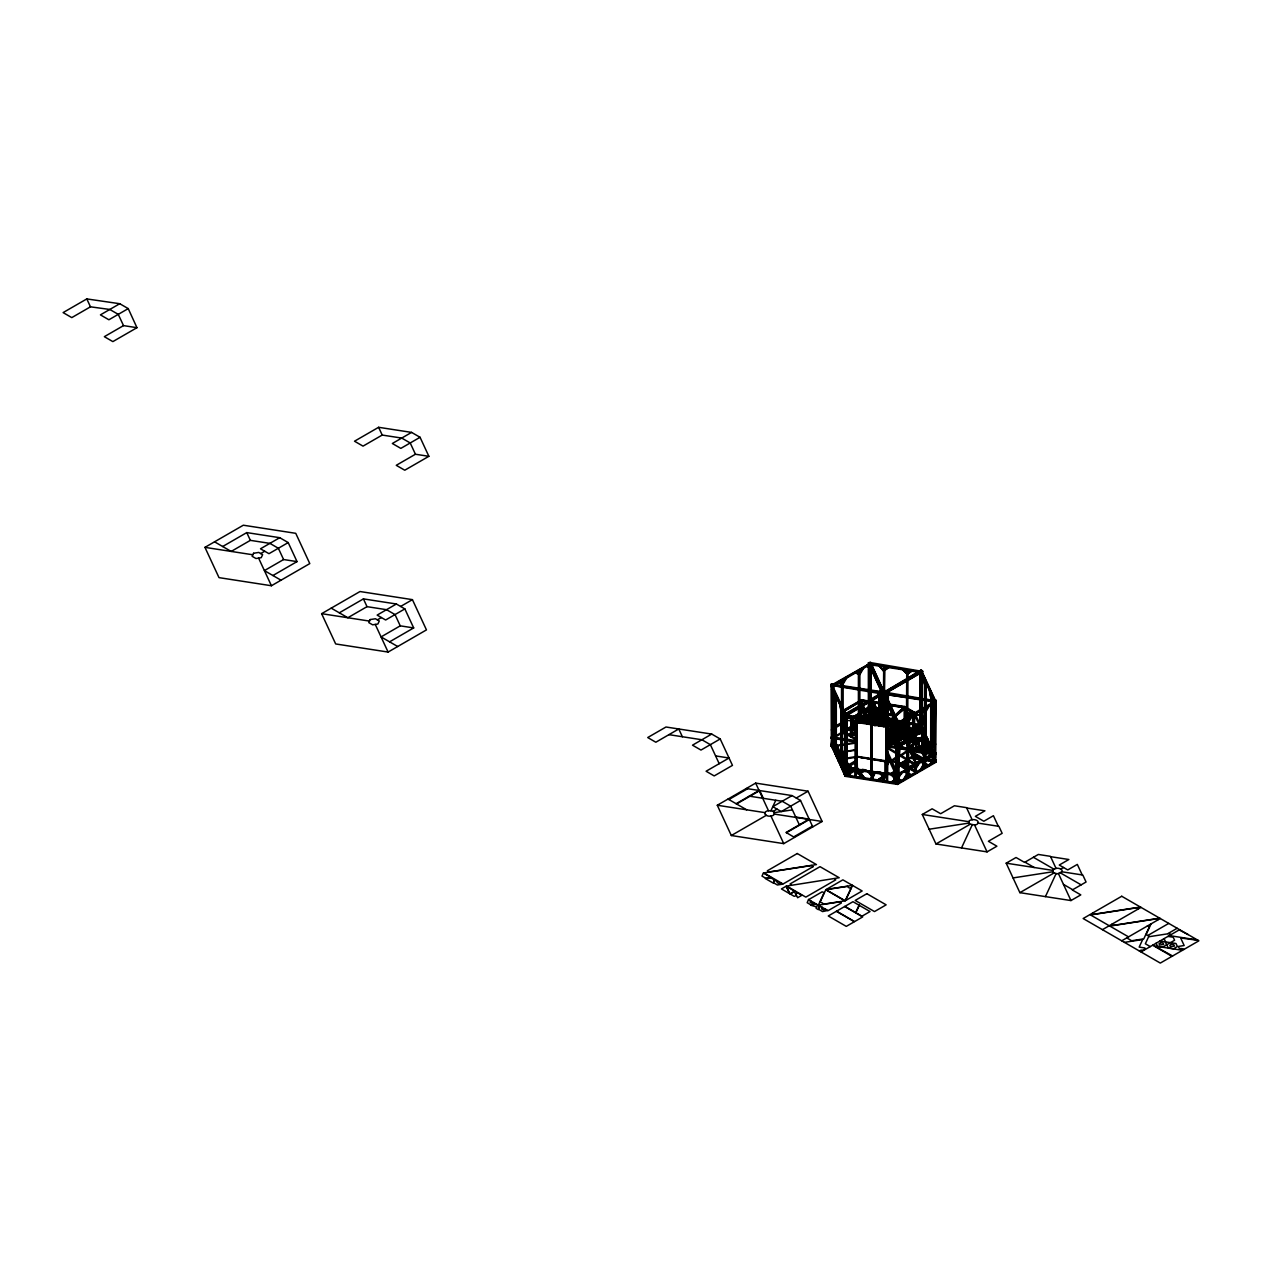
<?xml version="1.0" encoding="UTF-8"?>
<svg xmlns="http://www.w3.org/2000/svg" width="1262" height="1262" viewBox="0 0 1262 1262"><rect width="100%" height="100%" fill="white"/><g stroke="black" fill="none" stroke-linecap="round" stroke-linejoin="round"><path stroke-width="1.5" d="M851.566 736.472L851.692 718.551L864.186 711.326L850.793 719.403L850.793 736.913L856.914 733.38M860.526 700.899L861.283 721.896L872.2 723.583L871.868 722.369L861.41 720.428L842.275 731.471L850.793 736.393L856.441 733.143M863.807 722.29L864.233 710.411L864.565 722.795M906.195 767.911L899.285 764.015L899.159 745.952L911.858 739.264M912.284 756.064L912.726 738.617L913.499 756.238L900.91 763.084M913.057 756.49L912.805 738.649L898.528 746.962M909.334 748.413L909.413 735.083M860.305 700.221L861.394 699.653L866.678 716.075L865.637 716.232L860.305 700.221L861.394 699.653M865.637 716.232L860.337 699.811M861.725 721.123L861.757 700.773L873.951 701.735L877.516 712.415M863.871 710.411L850.825 718.283L869.187 707.572L868.351 707.083L859.028 712.446L859.879 712.935M854.311 722.684L865.606 715.586L854.311 722.684L848.963 717.684M923.2 729.799L923.137 730.998L923.2 729.799L903.261 731.234L904.412 731.155M926.024 737.118L923.279 731.219L903.907 732.607L923.453 731.676L923.516 730.493L903.766 732.386M923.516 730.493L923.453 731.676L922.128 731.297L923.279 731.219M909.413 751.032L909.665 731.976L923.689 730.95M770.924 810.756L775.783 800.266M880.434 691.497L879.819 693.564L830.79 685.25L831.406 683.909L880.434 691.497L880.655 692.806L884.567 692.191M830.79 685.992L831.406 683.909M731.329 835.523L766.381 815.284A3.723 2.145 0 0 0 770.924 815.993A3.723 2.145 0 0 0 774.253 814.069L773.89 811.923L772.186 810.945L768.495 810.74A3.723 2.145 0 0 0 765.166 812.665L717.289 805.251L731.329 835.523L783.749 843.631L822.13 821.467L808.074 791.211L755.654 783.103L717.289 805.251M856.046 741.33L830.79 738.128L831.406 736.787L856.362 740.652M836.548 746.852L830.79 745.968L831.406 743.886M830.79 745.968L831.406 744.627M871.001 666.904L874.282 664.648M846.991 720.287L896.02 727.858M851.566 721.722L855.273 725.429M879.709 666.194L883.416 669.901M856.299 722.448L862.198 722.763M856.519 722.432L886.65 727.086M871.001 707.398L879.788 709.465M878.273 694.542L879.677 691.213L884.93 690.393L888.763 692.617L884.93 690.693L879.677 691.497L878.273 694.542L882.106 696.75L887.36 695.946L888.763 692.617M846.991 763.431L850.698 767.138M845.808 767.832L845.887 766.665L844.735 766.839L844.735 715.428L845.887 715.254L845.808 767.832L886.87 773.464M869.187 716.453L869.187 665.042L868.351 664.553L868.351 715.964L869.187 716.453L871.001 715.538L871.001 669.854M934.606 761.302L897.203 782.897L845.808 774.931L846.124 767.895C842.984 766.697 843.221 776.445 847.654 774.505L847.969 768.195L847.654 774.505M846.676 767.233L857.971 768.274M868.351 715.964L871.001 715.538M846.991 771.997L850.698 775.704M871.364 720.555L871.064 720.192M851.251 768.7L847.654 771.634L850.162 769.457M871.364 725.256L871.585 724.262L871.585 759.519M857.15 756.869L857.387 769.836M857.387 756.885L884.899 761.68L885.135 760.67L885.135 774.127M875.623 717.715L875.623 718.441M886.602 693.879L887.218 692.554L936.246 700.867L935.631 702.208L886.602 694.621L935.931 701.53L921.891 671.274L922.743 671.763L886.208 692.901M851.913 769.52L852.229 768.116L851.913 769.52L845.808 768.558M888.274 693.359L887.423 693.122L886.697 696.782L882.785 697.381L882.469 695.977L879.598 694.321L878.447 694.889M902.74 669.759L906.463 673.466L901.825 668.907L906.763 673.845M857.387 769.315L857.15 770.341L857.103 722.527L856.772 769.741M857.971 769.741L860.021 771.792L859.406 774.332L856.456 773.149M859.406 773.59L856.141 773.085L859.706 773.653L856.866 769.536L860.021 772.833M860.574 774.095L863.981 778.48L861.82 775.341M859.706 777.092L859.406 770.672M860.574 777.234L860.574 770.135L860.889 777.297M863.855 771.382L860.574 773.638L863.855 770.64M886.87 722.053L886.555 781.967L886.886 701.593M887.738 725.855L887.501 702.224M887.738 726.596L887.423 782.109L887.533 695.551L881.034 696.861L879.346 695.883L879.346 725.382M888.306 726.06L889.536 726.249M816.277 903.797L811.024 904.917L807.175 902.693L808.579 899.364M869.187 772.202L871.222 774.253M814.132 902.567L811.797 903.229L810.078 902.235L810.709 900.595M893.054 723.016L896.336 726.297M887.754 735.099L894.79 719.939L902.851 721.186M888.543 734.153L890.104 730.777M888.132 736.961L894.379 723.489M889.694 734.326L892.928 727.354L892.928 732.134M875.087 772.896L871.853 779.869L870.701 779.695L873.935 771.981M887.896 741.898L890.325 736.677M896.336 723.52L896.02 782.692L896.02 776.335M920.361 671.763L920.045 723.852C923.563 723.284 920.85 725.603 921.228 723.315M870.701 779.695L873.935 772.707M888.7 740.889L891.13 735.667M920.045 674.16L920.045 723.852M935.931 701.53L897.203 723.647L897.203 776.54L891.414 775.641L891.729 774.237M933.801 700.331L921.228 671.905M871.853 779.869L875.087 772.155M889.047 742.088L891.477 736.85M889.868 741.078L892.281 735.841M887.754 746.946L888.369 694.494L886.886 695.693L888.069 695.157L888.069 746.268M819.685 906.274L818.281 909.587L816.151 908.356L816.782 906.715M818.391 905.075L824.181 892.565L822.098 891.855L808.8 899.538M882.753 777.061L879.788 773.117M907.63 713.062L910.959 714.292M885.514 761.254L856.551 756.774L885.514 761.254L885.514 774.726L883.621 776.162L885.829 774.016M827.793 910.454L822.556 911.574L818.707 909.35L820.111 906.021M886.618 764.157L888.227 760.702L889.379 761.617L888.227 760.702M900.689 733.821L901.857 734.011L900.879 735.304L902.298 730.367M906.006 722.385L919.572 724.514M900.689 734.563L903.103 729.373M882.753 773.559L882.753 780.657M886.176 767.801L889.379 760.876M905.864 725.366L907.473 721.896M882.753 776.035L881.018 773.306L883.053 776.398M907.015 724.025L907.473 722.637M825.663 909.224L823.329 909.886L821.609 908.892L822.24 907.252M883.621 777.36L886.555 777.786M907.331 726.123L910.296 724.53L910.596 723.126L910.296 724.53L906.573 723.946M885.845 773.511L886.65 773.101L886.413 774.095L886.681 726.533L873.478 724.562M907.331 730.446L906.463 730.319M883.621 780.799L883.305 774.363M883.621 777.203L887.202 774.269L883.921 776.54M906.053 739.138L926.261 737.103L926.134 738.223L906.053 739.138L926.261 737.103M906.211 739.658L906.337 738.538M911.338 729.625L908.561 727.811M915.124 724.562L918.231 725.745M920.045 714.97L907.331 712.998L911.274 713.629M916.102 724.703L919.367 727.985M893.622 775.972L895.673 778.023M917.332 724.893L919.067 727.606L915.108 730.919L918.815 728.363M883.274 694.826L896.399 723.867L898.718 722.779L885.577 694.463L883.274 694.826L896.399 723.142L895.673 781.919L898.055 782.661L898.718 775.657L896.399 776.02M908.735 748.823L923.09 751.174L924.115 754.581M908.766 749.612L922.822 752.294L923.09 731.013L922.822 752.294M897.834 723.284L898.686 723.773L898.686 775.183L898.055 724.136L897.203 723.647L897.203 775.057L896.84 781.399L895.673 781.919M896.336 774.931L898.686 775.925L896.888 776.461L896.888 782.834L897.834 775.436M909.665 735.778L909.381 749.707L916.322 764.756L899.711 754.439M895.105 780.484L892.313 782.866L896.336 779.632M919.367 730.84L919.067 725.887M920.25 730.982L919.935 726.013L921.307 728.979L922.459 728.789M910.628 751.947L911.243 750.606M936.246 700.126L935.757 753.288L933.959 753.84L933.959 702.429L934.811 702.918M910.927 756.916L922.191 759.377M852.576 885.451L845.54 900.595L862.167 890.988L842.874 879.851L826.247 889.458L852.465 885.403M912.678 757.894L913.294 756.569M913.893 758.083L914.524 756.758M922.774 751L922.49 731.045L922.207 751.695L922.774 750.48L908.735 748.319M922.806 750.937L936.246 753.02L935.631 754.345L885.719 746.631M936.246 760.118L935.631 762.185L936.246 760.118L913.215 756.553M968.822 821.688L969.184 823.818L974.579 825.017A3.723 2.145 0 0 0 977.924 823.092L978.224 822.43A4.859 2.808 0 0 0 973.302 819.59L972.15 819.764A3.723 2.145 0 0 0 968.822 821.688L922.285 814.479L935.978 843.978L987.058 851.882L996.901 846.203L988.383 841.281L1002.154 833.33L998.905 826.342L977.924 823.092M961.518 847.922L972.166 825.001M998.305 826.247L993.415 815.709L983.824 821.246L975.352 816.356L984.928 810.819L966.692 807.995M1045.425 896.619L1056.073 873.683M1060.616 869.155A3.723 2.145 0 0 1 1061.831 871.774L1057.335 873.872L1053.107 872.499L1053.044 869.707L1056.057 868.445A3.723 2.145 0 0 1 1060.616 869.155L1063.503 867.483M1082.212 874.929L1077.322 864.407L1067.747 869.928L1059.26 865.038L1068.851 859.501L1050.599 856.677M1151.054 923.879L1146.101 934.558L1149.43 936.467M861.741 669.396L859.028 674.097L859.879 674.586L863.492 668.324L862.656 667.835M853.049 728.158L851.456 730.935L852.292 731.424L854.689 726.533L853.853 726.044L854.689 727.259L849.263 730.398L848.411 729.184L851.661 731.786M853.79 727.78L852.292 730.382L851.456 729.893M866.537 722.747L868.351 719.624L868.351 720.649M867.388 723.236L869.187 720.113M904.428 736.945L906.842 733.821L904.428 737.986M927.365 707.288L924.652 711.989L925.503 712.478L929.116 706.215L928.264 705.726M898.323 777.613L899.822 775.026L898.986 774.521M898.323 778.654L900.737 774.505L899.885 774.016M907.788 772.155L909.287 769.552L908.435 769.063M907.157 774.016L904.444 778.717L905.28 779.206L907.993 774.505M907.788 773.196L910.186 768.306L909.334 767.817L910.186 769.031L904.759 772.17L903.907 770.956M926.198 758.809L923.8 762.974L924.652 763.463L927.049 758.572M924.872 763.731L921.244 769.994L920.408 769.505L924.021 763.242L928.217 765.971L927.365 765.482M841.328 711.216L842.322 710.222M832.841 742.797L834.876 741.74L831.516 743.05L832.51 748.319L833.661 748.145L832.668 742.876M836.864 748.666L833.93 751.379L836.075 750.212L834.923 750.385M838.347 749.202L836.312 750.259L838.347 749.202L837.179 749.376L835.192 745.085L836.359 744.186M839.94 755.323L841.107 755.133M841.438 755.843L839.388 756.9L841.438 755.843L839.435 751.568M841.091 762.658L839.766 763.983L841.249 764.504M843.363 761.948L842.48 763.557L844.515 761.759L842.48 762.516L843.647 762.343M926.103 683.767L924.794 685.092L926.939 682.884M843.41 771.823L844.735 770.498M843.742 772.533L844.735 771.539M931.955 696.356L930.962 697.35L933.438 696.892L930.962 698.391L932.287 697.066M920.172 729.294L921.875 727.527M924.178 735.162L924.794 735.525M924.557 735.494L923.232 736.803L924.794 736.566M923.626 736.74L924.51 735.872L923.185 733.017M920.913 731.818L923.563 737.513L924.557 736.519M926.765 738.049L928.753 742.34L926.718 743.397L928.422 741.63M929.4 750.117L930.725 748.792M930.725 749.833L929.731 750.827L930.899 750.638M934.196 757.784L935.521 756.459L934.369 756.632M934.527 758.494L935.521 757.5L934.369 757.673M922.648 729.846L914.493 712.273L904.475 706.499L890.404 719.514L891.177 719.955L905.248 706.941L899.632 712.446M887.659 717.794C893.181 718.173 888.984 720.539 895.988 722.369M898.923 711.957L904.475 706.499L889.268 704.149M889.047 722.085L906.006 707.383L887.643 722.369M898.781 723.978L913.073 711.831L912.347 712.478L905.264 708.029M904.491 719.435L907.362 716.895M901.068 723.583L906.747 718.551M907.504 718.993L900.421 725.287L907.394 718.567M910.233 716.059L914.493 712.273L911.763 715.223M872.862 701.609L872.026 702.824L860.968 700.568L842.906 710.869M899.885 746.11L913.499 738.854M924.525 738.049L925.724 737.97L925.74 758.083M891.445 727.164L887.423 730.398L891.13 727.843M892.676 727.354L887.423 731.439L892.36 728.032M919.115 728.726L916.338 731.108L918.815 729.404M874.598 773.243L872.105 775.42L875.371 773.164M913.294 750.196L910.927 752.278M86.81 298.92L63.1 312.597L71.776 317.614L90.47 306.824L109.778 309.458L118.265 314.364L123.518 325.612L136.959 327.694L128.235 308.606L119.748 303.716L86.81 298.92L90.47 306.824M119.748 303.716L100.424 314.869L108.895 319.775L128.235 308.606M123.518 325.612L104.336 336.686L112.854 341.608L136.959 327.694M378.616 427.297L354.512 441.211L363.03 446.133L382.212 435.059L401.726 438.072L410.213 442.962L415.435 454.241L428.875 456.308L420.057 437.283L411.57 432.393L378.616 427.297L382.212 435.059M204.949 547.361L243.329 525.213L295.75 533.321L309.789 563.593L271.425 585.742L219.004 577.633L204.949 547.361L252.826 554.775M411.57 432.393L392.34 443.498L400.827 448.389L420.057 437.283M222.664 546.509L246.768 532.596L279.722 537.691L288.193 542.581L297.027 561.606L272.923 575.519M297.027 561.606L283.587 559.539L278.366 548.26L269.879 543.37L250.365 540.357L231.183 551.431L214.556 541.824M415.435 454.241L396.252 465.315L404.771 470.221L428.875 456.308M279.722 537.691L260.493 548.796L268.98 553.687L288.193 542.581M260.698 553.561L264.72 551.242M283.587 559.539L264.405 570.613L281.016 580.204M321.621 613.679L360.001 591.531L412.422 599.639L426.461 629.896L388.097 652.06L335.676 643.951L321.621 613.679L369.498 621.093M339.32 612.811L363.424 598.898L396.378 603.993L404.85 608.899L413.684 627.924L389.579 641.837M413.684 627.924L400.243 625.842L395.022 614.578L386.535 609.688L367.021 606.659L347.839 617.733L331.212 608.142M396.378 603.993L377.149 615.099L385.636 620.005L404.85 608.899M377.37 619.863L381.392 617.544M400.622 606.454L412.422 599.639M400.243 625.842L381.061 636.916L397.688 646.507M720.208 738.964L711.721 734.074L692.491 745.179L700.978 750.07L720.208 738.964L732.465 765.371L714.197 775.925L706.089 771.24L729.042 758.005L715.601 755.922M935.931 700.804L935.931 702.271L897.566 724.42L845.146 716.311L831.09 686.055L869.471 663.891L920.913 671.841L934.606 701.325L934.606 762.043L897.203 783.639L897.566 784.412L935.931 762.248L935.931 760.781L912.899 757.216M834.135 684.54L869.833 663.938M832.668 745.274L831.516 745.448L831.279 686.433L833.078 685.897M834.135 685.282L869.833 664.664M844.294 714.355L880.182 693.643L881.886 694.621L845.997 716.075L844.294 714.355L845.997 715.333L881.886 694.621M922.743 671.021L921.039 670.043L885.151 691.513L886.839 692.538L922.743 671.763M878.762 694.81L880.34 691.402L880.655 692.806M885.419 690.977L880.655 692.065L831.09 684.588L831.09 686.055M844.294 715.097L858.98 706.61M862.246 704.732L872.026 699.085M875.292 697.192L878.557 695.315M885.151 691.513L904.728 680.202M907.993 678.325L921.039 670.043M881.034 694.132L845.146 714.844L844.956 767.343L857.971 769.015M883.763 691.292L870.622 662.25L868.319 663.339L881.444 691.655L883.763 691.292L870.622 662.976L831.09 685.313L845.146 715.586L848.411 713.693M851.676 711.815L861.457 706.168M871.253 700.505L879.409 695.804M899.049 684.461L885.356 692.412L887.06 693.39L887.218 692.554M903.939 681.638L912.095 676.921M915.36 675.044L920.266 672.22M845.146 716.311L846.124 715.759L844.956 715.933M871.726 664.964L920.913 672.567L921.891 670.532L886.003 692.002M881.617 697.208L882.469 696.719M841.533 722.558L832.226 727.937L833.078 728.426L841.533 723.284M840.823 724.672L833.078 729.152L832.226 728.663M864.533 710.979L869.187 708.297L868.351 707.808M844.735 717.163L844.183 714.245L845.335 714.071L831.579 685.771L831.579 737.182L833.078 737.308L833.078 691.608M868.982 716.327L869.833 716.816M831.516 686.938L832.668 686.765L832.668 738.175L831.516 738.349L840.792 732.843M847.67 728.868L859.99 721.769M861.473 720.902L868.855 717.384M855.494 724.719L843.805 731.992M858.838 722.795L862.167 721.391L860.968 720.681L860.968 700.568M845.477 731.029L855.494 725.24M861.283 721.896L867.373 718.236M834.75 737.308L841.454 733.443M845.493 731.108L851.55 728.348M852.402 727.117L856.961 724.498M860.842 722.258L869.202 718.157M845.493 731.85L856.961 725.224M864.186 721.059L867.53 719.119M728.884 799.54L747.64 788.703M866.442 720.492L865.59 719.261L866.442 720.492L868.934 719.04M849.657 734.342L850.509 733.127L853.759 735.005M831.579 739.5L831.579 744.28L832.226 739.138M836.107 742.403L831.09 745.29L845.146 775.562L897.566 783.67L935.931 761.522L926.024 759.961M851.124 733.743L856.125 730.84M851.124 734.705L856.535 731.597M850.793 735.509L855.51 732.796M855.51 733.301L850.351 736.14L851.109 718.551L851.109 735.699M736.14 803.72L759.077 790.469M736.629 803.926L759.756 790.58L763.352 798.341M888.274 721.123L891.051 719.514L891.824 720.492M832.431 685.518L846.124 715.018L897.203 722.921L934.606 701.325M895.988 725.587L893.212 727.196L893.212 743.996L896.525 742.072M893.212 727.701L895.988 726.092M893.654 727.448L894.427 743.665L894.427 727.89L887.643 724.483M889.363 704.543L904.633 706.909L913.846 712.273L899.538 724.42L900.453 725.256L899.096 725.193L899.096 740.968M887.012 731.913L895.2 733.048M898.718 730.509L903.135 727.953M887.154 738.065L905.359 727.543L914.603 732.891L904.318 738.822L899.065 735.793M887.091 738.617L895.421 733.806M898.733 731.881L905.359 728.064M887.912 738.507L896.288 733.664L894.758 732.796M899.506 731.818L906.132 727.985M887.912 739.011L896.194 734.247M899.506 732.323L906.132 728.505M800.518 800.471L792.047 795.581L772.817 806.67L781.288 811.576L800.518 800.471L812.775 826.878M846.124 767.895L845.997 768.952L844.294 767.233L855.92 760.529M887.833 742.103L896.13 737.308M899.459 735.399L902.772 733.474M906.1 731.55L921.039 722.921M887.833 742.845L896.13 738.049M856.772 761.018L845.146 767.722L844.956 774.442M887.012 743.555L903.624 733.963M908.608 731.092L921.891 723.41L922.743 723.899L914.429 729.436M899.916 736.834L900.816 736.314M913.593 728.947L921.891 724.151L922.743 724.64M855.952 762.469L845.997 768.211L844.294 767.233M887.864 744.044L896.162 739.248M899.49 737.323L902.803 735.415M906.132 733.49L922.743 723.899M846.124 768.637L847.102 768.069L846.676 775.057L846.991 768.037M889.521 743.823L896.162 739.989M899.49 738.065L902.803 736.14M773.038 811.434L777.045 809.116M796.275 798.026L808.074 791.211M893.212 743.476L896.525 741.567M899.838 739.658L913.073 732.007C912.584 735.083 900.374 724.656 908.135 730.556M899.838 740.163L908.119 735.383M907.962 735.841L893.969 743.917L887.643 740.258M910.533 734.358L913.846 732.449L893.969 744.422L887.186 740.51M907.993 729.736L903.56 721.391L904.318 739.343L914.603 733.396L914.603 714.544M847.622 772.423L854.264 768.59M904.239 739.737L905.138 739.216M909.413 736.74L919.383 730.982M894.884 745.621L907.047 748.287L925.503 738.286L907.047 748.823L895.01 746.189L906.573 739.642M855.115 769.079L845.146 774.821L845.146 776.304L897.566 784.412L897.566 782.929M905.091 740.226L918.562 732.433M895.01 746.189L895.641 745.179L907.946 748.413M897.456 744.895L907.725 739.564M845.146 775.562L855.952 769.568M898.244 745.022L919.414 732.922M846.124 775.736L845.146 776.304L831.09 744.564L836.848 745.448M845.997 775.31L844.294 774.332L845.997 776.051L855.952 770.293M911.117 738.459L921.086 732.701M907.078 747.688L924.147 737.844L908.766 747.356M907.362 748.287L906.605 768.605L907.362 768.164M896.099 756.995L891.335 760.481M906.479 751L900.121 755.402M891.698 761.254L900.121 756.38M924.762 759.156L909.413 750.291L900.973 755.891M898.528 764.457L913.499 756.238M904.759 761.743C883.353 773.401 928.737 747.151 907.899 759.929M899.396 765.655L907.157 761.175L907.993 761.664L898.686 767.044L897.834 766.555M786.415 832.746L809.352 819.495M908.719 767.028L925.409 757.389L926.182 758.336L924.967 757.642M908.561 767.533L914.634 764.031M916.449 763.068C903.371 736.582 914.792 752.815 915.581 763.573L909.381 750.212M917.001 762.658L923.737 758.856M925.582 757.705L932.287 753.84L927.254 757.468M926.182 757.831L907.047 768.873L898.528 763.952M908.561 768.258L914.634 764.756M920.03 761.649L923.058 759.156M897.203 775.057L933.628 754.771M934.811 754.329L934.369 703.297L935.521 703.108M897.692 776.256L898.323 781.509L897.203 782.172M898.623 775.72L901.447 774.079L900.595 772.865L901.447 774.079M927.049 759.298L921.623 762.437L920.771 761.207M930.362 757.389L929.51 756.175L930.362 757.389L934.606 754.944M793.656 836.927L812.412 826.105M933.47 755.591L932.634 755.102L932.634 760.734L934.117 760.86L933.265 754.739M932.634 760.734L935.757 760.402L935.757 754.029L934.369 753.714M907.157 770.798L906.305 770.293L906.936 777.029M917.379 771.729L916.527 772.959L917.379 771.729L902.709 763.273M935.521 701.388L934.811 761.428L933.959 754.581L935.442 754.692L933.959 753.84M922.285 814.479L932.129 808.8L940.647 813.722L954.419 805.771L966.534 807.648L972.15 819.764M935.978 843.978L970.036 824.307M1061.831 871.774L1082.812 875.023L1086.061 882.012L1072.29 889.962L1080.808 894.884L1070.965 900.563L1019.885 892.66L1006.193 863.176L1016.036 857.497L1024.555 862.403L1038.326 854.453L1050.441 856.33L1056.057 868.445M1019.885 892.66L1053.959 873.004M1102.436 929.668L1141.022 907.394M1121.729 940.805L1160.314 918.531M1124.426 942.367L1142.678 939.543L1139.176 947.099L1144.965 947.999L1143.908 950.286A3.723 2.145 0 0 0 1139.349 950.98M1148.183 935.268L1168.738 923.405M1167.918 933.612L1177.178 928.264M1141.022 951.942L1179.607 929.668M1165.205 941.831L1175.995 943.503L1177.399 946.532L1173.55 948.756L1168.312 947.936L1165.205 941.831L1159.952 941.01M1188.126 934.59L1179.181 929.92M875.639 724.861L875.449 712.746L865.164 711.547L876.506 712.841M875.639 713.614L876.68 713.33M878.1 717.573L872.72 701.167L871.679 701.42L876.916 717.384L871.679 701.42L872.026 722.716L874.109 722.4M871.726 701.814L873.903 701.341L879.251 717.368L866.694 715.806L879.298 717.762M920.913 672.567L922.065 672.394L922.065 723.804M921.15 673.072L922.301 672.898L922.301 724.309M834.75 691.26L833.598 691.434L834.923 698.454L836.075 698.28M924.383 677.378L923.232 677.568L924.557 684.588L925.709 684.414M833.93 692.144L835.081 691.955L836.075 697.239L834.923 697.413M881.034 694.857L881.176 693.784L882.895 694.778C885.34 695.441 887.328 692.885 884.141 692.365M883.274 695.567L884.425 695.378L886.886 700.694M878.273 694.242L882.106 696.466L887.36 695.646M841.249 705.269L840.098 705.442L841.091 710.727M930.899 691.402L929.731 691.576L930.725 696.861L931.892 696.671L930.567 690.693L929.4 690.866L930.725 697.886L931.892 697.712M842.243 707.398L841.091 707.588L841.091 766.823L842.243 766.649M845.004 713.361L843.852 713.535L844.735 718.204M934.369 704.338L935.521 704.149L934.653 699.495M865.685 715.822L866.726 715.664M871.868 722.369L872.91 722.211M873.241 722.905L874.282 722.747M874.109 722.905L873.067 723.063L873.241 702.997M922.301 716.153L921.15 716.343L924.557 723.678M896.399 723.142L898.718 722.779M920.045 724.577L922.301 725.035L922.301 729.815M832.668 738.901L831.279 738.585M921.15 725.224L922.301 725.035M832.62 739.532L833.772 739.343M834.008 739.847L832.841 740.021L832.841 745.653L834.008 745.479L834.008 741.725M835.144 741.567L831.516 742.009L832.825 749.029L833.993 748.855L832.668 741.835M922.459 728.064L921.307 728.979M835.144 742.308L833.993 742.482L832.431 739.138L834.135 738.649L837.195 745.984M836.359 744.911L835.192 745.085L836.075 749.754L835.523 745.795M836.043 745.432L857.008 742.182M911.164 733.806L922.601 732.039M836.343 746.094L855.415 743.144M903.545 735.714L907.662 735.068M911.164 734.547L924.51 732.481M836.343 746.836L837.511 745.921L840.287 752.641M903.86 736.393L924.825 733.143M836.312 747.483L837.463 747.309M924.794 733.806L923.626 733.979L923.626 741.078L924.794 740.904M903.86 737.118L905.012 736.219M922.143 734.452L923.295 734.279M922.475 735.162L923.626 734.989M923.39 735.21L925.661 734.957M924.557 736.062L923.39 736.251L922.853 732.291M834.75 750.496L833.598 750.669L837.463 749.044L837.463 754.408L836.312 754.581L836.312 694.605L835.144 694.778L835.144 754.029L836.312 753.856M835.144 750.89L836.312 750.716L837.305 755.985M923.563 737.513L925.724 737.97M925.598 737.497L926.765 737.323M856.63 749.376L839.12 752.815L856.93 750.038M888.716 744.406L921.765 739.295M923.674 733.332L927.602 739.122M838.615 752.452L839.766 752.278M836.075 753.351L834.923 753.524L834.923 694.289L836.075 694.1L836.043 746.173M887.076 745.385L927.917 739.059L920.14 740.999M840.318 753.461L839.167 753.635L839.388 759.771L840.555 759.582L840.555 753.95L839.388 754.14M908.466 742.813L916.638 741.535L916.638 747.909L916.338 742.466M839.167 755.37L841.438 755.118L839.435 750.827M840.318 756.222L839.167 756.411L838.283 751M927.633 742.719L926.482 742.892L926.482 741.851M930.173 745.416L928.69 744.88L929.573 749.549L932.113 749.107M842.211 758.73L855.557 756.664M909.713 748.287L930.693 745.037M926.718 746.252L927.87 746.079L927.87 740.447L926.718 740.62L926.482 745.763M841.833 759.472L838 760.812L841.833 760.213M842.527 759.408L855.857 757.342M909.713 749.029L930.993 745.716M913.972 749.06L927.428 746.978M842.527 760.134L843.679 759.219L846.739 765.829M913.846 749.107L930.993 746.441L930.962 694.226L932.113 694.037L932.113 751.379M842.48 760.781L843.647 760.607L843.647 767.706L842.48 767.88L842.48 707.903L841.328 708.092L841.328 767.328L842.48 767.154M929.794 747.278L930.962 747.104M842.48 764.015L841.328 764.188L842.322 769.473L843.473 769.299M930.962 750.322L932.113 750.149M934.369 752.972L935.757 753.288M842.243 767.391L843.647 767.706M930.962 754.203L929.573 753.871M935.757 754.029L898.181 775.231L897.818 774.458M934.369 760.071L935.757 760.402M896.399 776.745L898.718 776.398M893.259 776.335L896.399 783.118L898.718 783.497L896.399 783.844L892.471 775.373M774.221 812.665L792.394 809.857M929.132 829.229L968.853 823.092M810.598 904.854L815.851 904.349L819.685 906.558M818.486 905.138L840.145 901.778L841.391 902.993L828.077 910.675L808.579 899.664M810.598 905.154L816.782 907.015M1013.039 877.926L1052.76 871.774M1140.422 907.047L1093.886 914.24L1092.655 913.041M1159.715 918.184L1113.179 925.377L1111.948 924.178M919.746 730.524L908.735 731.313L904.176 721.422L904.318 739.343M909.192 732.228C917.632 746.899 906.211 731.739 910.344 732.149L913.073 738.049M909.366 732.686L910.344 732.149M919.951 670.974L869.471 662.424L882.611 691.466M936.246 700.867L886.902 693.958M830.79 685.25L880.135 692.175M886.381 696.103L887.533 696.293M869.975 701.167L861.457 699.842L866.552 701.009M874.061 701.798L879.756 702.682M873.903 701.341L879.835 703.06M879.851 703.565L874.361 702.713L878.084 703.675M890.83 705.269L903.797 707.651L890.94 705.663M878.273 707.793L870.701 707.335L879.788 708.739M914.903 714.182L920.361 715.033L916.417 715.144M875.134 711.831C852.97 709.812 871.79 709.055 875.497 713.14M887.233 713.693L893.07 714.607M888.117 714.213L895.01 714.907M888.716 714.813L892.344 715.365M887.012 714.923L892.486 715.775M887.77 718.188L891.287 718.741M876.349 717.084L871.174 717.021M877.248 717.936L871.521 717.794M887.58 719.545L894.474 721.343L887.58 720.271M897.361 721.059L900.816 721.596M907.157 722.574L918.594 725.082L906.573 723.221M873.43 718.094L877.248 718.677M845.146 715.586L897.566 723.694L897.203 722.921M887.344 724.767L894.821 725.918M898.56 726.502L902.283 727.07M864.107 721.69L869.928 722.59M898.56 727.007L902.283 727.59M872.2 723.063L860.526 720.933L860.526 700.363L843.032 710.459L855.21 721.832M891.808 726.092L895.626 726.691M899.459 727.275L903.276 727.874M914.13 730.051L919.951 730.95M865.937 723.394L869.723 723.931M900.106 728.6L909.555 730.067M914.13 730.777L918.01 731.392M891.54 727.685L892.691 727.858L892.691 732.638M900.106 729.326L907.662 730.509M856.866 726.612L853.207 726.044L856.866 727.117M888.148 731.439L893.433 732.26M888.148 731.96L894.174 732.828M856.188 727.149L852.323 726.549L852.402 727.858M852.323 727.07L856.188 727.653M887.012 732.433L903.182 734.957M887.58 733.254L897.25 734.752M889.316 739.169L890.183 739.311L890.183 735.557M889 739.832L897.424 741.157M887.501 745.479L895.941 746.773M899.774 747.372L918.973 750.338M887.943 746.252L935.931 754.424M830.79 738.128L855.746 741.993M910.391 751.205L935.631 755.086L936.246 753.02M830.79 745.227L836.548 746.126M908.75 758.02L920.266 759.803M926.024 760.702L935.931 762.248M856.772 756.285L885.735 760.765M711.721 734.074L665.989 727.007L647.721 737.544L655.83 742.23L678.767 728.979L682.379 736.74M668.923 734.658L701.893 739.753L710.364 744.659L719.198 763.684M885.971 772.612L896.336 774.19L885.845 773.306M857.103 768.558L856.299 768.968L886.413 773.606M862.167 769.331L865.937 769.915M872.168 770.877L870.78 771.192L871.017 724.672L871.017 759.188M877.232 771.65L881.002 772.234M887.218 774.253L897.203 775.799M856.141 770.167L886.886 774.931M870.701 778.954L871.853 779.127M746.315 788.498L792.047 795.581M749.249 796.148L782.203 801.26L790.675 806.15L799.509 825.174M795.723 817.035L809.179 819.117L786.052 832.463L794.508 837.416M774.253 814.069L822.13 821.467M1006.193 863.176L1052.729 870.37M1169.338 935.599L1197.386 939.938M1198.143 940.364L1180.664 937.981L1184.166 945.538L1178.377 946.437L1179.434 948.724A3.723 2.145 0 0 1 1183.977 949.418M1167.934 936.404L1173.187 937.224L1174.591 940.253L1162.759 947.084L1157.522 946.263L1156.102 943.235M1182.447 950.302L1154.399 945.964L1172.603 955.981M934.606 702.066L935.442 702.555M866.852 665.405L869.187 666.762M932.46 703.297L934.811 704.653M865.953 665.926L869.187 667.803M931.561 703.817L934.811 705.695M924.652 707.808L925.503 708.297L925.503 767.548L924.652 767.059M855.683 671.857L859.248 673.908M921.307 709.749L924.872 711.8M854.784 672.378L859.248 674.949M920.408 710.254L924.872 712.841M887.423 693.122L884.252 690.787M887.423 693.848L881.144 692.002M913.404 712.667L912.631 712.225L912.631 732.26L914.161 733.143L921.891 751L921.891 731.092M881.886 695.346L880.182 693.643M845.777 677.568L846.628 678.057L843.016 684.319L842.164 683.83M911.401 715.459L912.252 715.948L908.64 722.211L907.788 721.722M842.164 679.666L843.016 680.155L843.016 731.755M907.788 717.542L908.64 718.031L908.64 777.282L907.788 776.793M838.82 681.59L842.385 683.657M904.444 719.482L907.993 721.533M837.921 682.111L842.385 684.698M903.545 720.003L907.993 722.574M904.002 720.981L904.775 730.95M834.624 684.02L835.476 684.509L833.078 688.658L832.226 687.127M896.73 721.722L892.565 719.308L896.84 722.148M904.16 727.369L911.685 731.723M896.619 723.615L891.051 720.397L893.843 722.527M890.609 720.287L891.382 736.503L890.609 728.174M888.416 723.536L893.969 727.259L888.416 724.057M887.643 723.978L894.427 727.89M899.822 734.831L902.614 736.44M899.822 735.352L902.614 736.961M899.065 735.273L903.245 737.686M904.002 738.128L904.775 738.57L904.775 734.752M904.428 738.806L906.842 740.195M894.316 733.048L895.846 733.932L895.846 728.253M899.065 736.345L903.166 738.712M903.592 739.358L906.021 741.804M868.051 719.561L869.55 721.454L866.3 719.577M931.971 756.459L933.47 757.326M930.22 756.49L933.47 758.367M934.606 760.576L935.442 761.065M924.525 757.894L925.298 758.336L925.298 738.302M911.117 752.01L923.058 758.904M908.561 750.78L923.91 759.645M888.416 739.816L893.969 743.034M913.672 754.471L924.652 760.686M888.416 740.337L893.969 743.555M924.021 761.049L923.169 760.56L923.169 767.659M924.652 762.879L929.116 765.45M921.67 761.428L924.021 762.784M920.771 761.948L924.021 763.825M924.652 763.92L925.503 764.409M917.774 762.942L918.626 764.173L916.228 768.321L915.376 767.832L917.774 763.684L918.626 764.173L913.183 767.312L912.331 766.081L915.581 768.684M924.021 767.422L924.872 767.911L924.872 708.66L924.021 708.171L924.021 768.148M856.535 729.499L851.55 727.369M886.429 746.773L896.399 752.515M909.681 760.923L914.666 763.794M850.714 727.117L855.683 730.004M887.249 748.208L915.471 765.245M850.714 727.858L855.683 730.73M908.829 761.412L913.814 764.283M850.809 728.521L851.661 734.642L852.292 728.647M854.784 731.629L855.636 732.118M850.162 729.878L851.661 730.745M913.231 766.302L915.581 767.659M849.657 733.616L852.907 735.494M901.873 763.762L917.379 772.47M901.873 764.488L906.763 767.312M910.012 769.189L916.527 772.959M843.032 731.029L851.566 735.951M899.285 763.51L906.1 767.438M843.032 731.55L856.772 739.374M895.957 761.996L892.549 760.765M899.364 764.709L902.772 766.681M855.92 739.863L842.275 731.992L843.489 731.297L843.473 713.219M891.698 760.529L907.047 769.378M842.275 732.717L843.126 732.481M901.936 767.17L907.047 770.12M842.385 733.396L843.237 733.885M907.788 772.612L912.252 775.183M904.807 771.161L907.157 772.518M907.788 773.653L911.353 775.704M903.907 771.681L907.157 773.559M1138.324 908.956L1137.078 907.741L1090.542 914.95L1109.235 925.74M1157.617 920.093L1156.371 918.878L1109.834 926.087L1128.543 936.877M907.157 777.155L907.993 777.644L907.993 718.393L907.157 717.904L907.157 777.897L906.305 777.408M897.834 774.694L898.686 775.183M831.579 737.182L844.956 764.646M1170.821 934.732L1169.59 933.533L1148.594 936.783L1145.36 943.771L1150.266 946.61M897.834 778.354L902.298 780.941M1033.42 857.292L1053.975 869.171M1060.585 872.988L1081.14 884.851M834.939 743.081L835.791 743.57M897.834 779.395L901.399 781.446M833.567 744.123L834.008 745.479M897.834 781.793L898.686 782.282M1147.332 926.024L1149.414 926.75L1143.782 938.865L1131.683 940.742L1126.761 937.903M831.579 744.28L832.431 744.769L831.516 745.448M1024.981 862.167L1034.241 867.515M1063.456 884.378L1072.716 889.726M1152.679 945.206L1171.972 956.359M728.048 799.051L746.662 809.794M843.032 710.995L855.068 722.243M849.026 717.21L854.437 722.274M907.63 724.877L911.338 728.568M907.63 725.902L912.268 730.477M873.478 721.675L875.954 724.136M868.256 771.334L871.222 775.278L867.956 772.013M1164.1 938.628L1165.504 941.657M1058.502 873.698L1070.965 900.563M921.891 671.999L935.11 700.489M974.579 825.017L987.058 851.882M924.352 719.829L922.301 715.428L921.15 715.601L924.557 722.952M923.705 730.004L921.276 725.492M924.51 731.739L934.243 753.43M920.913 724.719L923.705 730.73M924.336 732.102L931.167 746.82M931.813 748.192L933.438 751.695M924.336 732.828L925.661 735.683M922.585 730.272L920.298 726.06M923.185 732.275L924.51 735.131M926.261 738.933L932.902 753.225L929.842 746.631M926.261 739.658L927.586 742.513M930.015 747.735L928.69 744.154L929.842 744.706M922.128 731.297L925.078 737.734M922.711 733.033L924.368 736.598M926.844 741.93L929.321 747.278M927.87 746.079L927.586 741.788M926.545 743.965L930.567 752.641M927.349 746.426L930.567 753.367M933.265 760.371L933.028 756.112M920.566 747.451L914.161 733.664L914.161 713.109M924.525 758.399L921.607 752.105M904.586 731.613L901.289 724.514M900.295 724.861L906.637 738.507M904.176 735.115L905.012 736.945M898.718 723.505L885.577 694.463M904.318 736.645L910.028 748.95L905.201 738.317M884.425 694.652L897.566 724.42L897.203 723.647M904.318 737.387L906.637 741.63M873.572 672.015L876.853 679.082M904.318 738.822L907.993 746.725M884.504 696.577L884.741 726.565M907.993 747.246L902.567 735.557L905.469 741.819M868.319 662.613L881.444 691.655M902.204 736.251L902.803 737.529M904.87 741.977L904.633 740.747M882.469 695.977L882.785 697.381M887.691 744.138L888.369 745.605M875.623 725.634L870.622 715.87M886.918 750.227L896.367 770.577M898.181 774.505L897.818 773.732L906.195 769.631M869.471 715.302L874.582 725.792M886.555 752.105L897.566 776.572M872.2 723.583L872.026 702.729M872.247 723.962L868.319 715.491L871.458 723M886.176 753.982L895.626 774.316M895.988 780.279L897.566 783.67M845.209 756.317L842.48 750.433L841.328 750.622L844.735 757.957M845.209 757.042L842.48 751.174L841.328 751.347L844.735 758.699M843.19 759.645L844.515 762.5L841.328 763.163L842.653 770.183L843.805 770.009L842.48 762.974M832.431 738.412L840.823 756.474M842.038 759.093L844.956 765.371M838.283 751.742L840.271 755.291M842.038 759.819L843.363 762.674M840.555 759.582L839.388 759.771M844.515 771.524L832.431 745.511L843.71 770.53M834.529 878.636L835.759 879.851L805.834 897.124L786.652 886.05L839.198 877.737L820.016 866.663L790.091 883.936L791.337 885.151M755.654 783.103L768.495 810.74M770.924 815.993L783.749 843.631M363.424 598.898L367.021 606.659M375.256 624.422L388.097 652.06M258.6 558.104L271.425 585.742M246.768 532.596L250.365 540.357M921.497 729.925L913.798 713.424M909.697 730.777L905.169 721.075M907.962 738.901L905.233 732.985M873.351 703.328L875.796 710.648M861.347 700.063L866.678 716.075M912.347 712.478L904.16 707.319L904.16 720.081M899.648 724.845L899.538 740.699M891.934 720.397L891.824 736.251L891.051 722.006M930.962 749.297L931.624 752.799M929.021 745.59L929.573 752.105M841.58 708.061L840.918 704.559L839.766 704.732L841.091 711.752M912.726 738.617L912.741 755.796M877.689 716.769L877.863 724.814M876.806 715.601L876.822 725.019M865.006 716.784L865.006 722.511M864.249 716.217L864.249 722.006M842.716 711.847L842.716 731.723M933.265 753.998L933.47 761.223M933.044 751.6L931.892 751.773M931.892 745.132L931.892 693.532L930.725 693.721L930.693 745.779M930.962 748.823L930.962 753.461M929.794 749.013L929.794 752.609M929.037 745.274L929.353 746.678L926.75 739.974M925.945 738.065L925.945 680.739L924.794 680.912L924.652 767.785M925.709 706.988L925.709 680.234L924.557 680.423L924.557 707.177M925.709 710.822L925.709 737.576M923.39 733.474L923.39 737.024M922.065 724.53L922.065 729.31M920.913 671.841L921.15 724.483M920.96 750.212L913.278 734.168M920.172 726.518L920.172 732.149M913.404 714.481L913.404 732.701M909.934 748.492L910.028 749.691M908.072 761.585L908.072 766.365M907.63 715.664L907.63 669.807L907.331 723.978M906.763 715.538L906.763 669.665L906.463 721.943M906.589 763.305L906.589 766.491M906.132 707.808L906.148 730.982M905.674 708.203L905.674 728.253M904.917 707.761L904.917 727.811M904.428 735.951L904.428 739.847M902.803 722.826L902.803 737.939M901.462 735.699L901.462 739.595M898.055 776.288L898.055 782.661M895.073 718.378L895.073 722.148M895.073 725.934L895.073 733.995L894.316 725.492M894.316 717.936L894.316 721.706M893.969 727.622L893.969 744.422M892.597 735.636L892.597 740.415M892.281 734.721L892.281 739.485M889.884 736.219L889.884 739.974M887.202 702.887L887.06 726.817M886.208 702.729L886.208 726.328M886.066 761.507L886.066 726.991L885.845 762.011M885.892 698.864L885.892 726.391M885.656 702.303L885.656 725.887M885.356 702.24L885.356 725.839M884.425 695.378L884.599 666.241L884.283 695.567M883.921 773.764L883.621 781.525L883.621 773.701M883.731 689.036L883.731 666.099L883.463 695.583M883.574 726.754L883.337 696.75L883.337 726.249M883.053 773.622L882.753 781.399L882.595 772.801M882.895 694.778L881.176 694.084L881.807 692.728M882.532 698.233L882.532 725.76M881.617 696.466L881.665 725.997M881.034 696.861L881.034 724.388M880.182 696.372L880.182 725.871M879.977 695.52L879.977 725.003M879.535 696.514L879.535 724.041M878.967 725.208L878.967 693.753L878.667 725.871M876.68 717.1L876.68 724.656M874.598 723.442L874.109 702.224M872.168 759.361L872.168 724.845L872.105 778.275L871.222 778.149L871.222 772.518M871.364 719.514L871.364 723.41M871.364 724.767L871.364 771.776M870.701 666.541L870.701 699.085M870.701 702.887L870.701 716.217M870.701 719.876L870.701 720.917M869.833 666.573L869.833 698.943M869.833 702.745L869.833 716.075M868.982 666.084L868.982 715.586M868.698 719.924L868.698 720.965M860.021 773.622L859.706 777.834L859.706 769.994M859.879 722.006L859.879 670.406L859.028 669.917L859.028 721.517M859.248 722.385L859.248 670.785L858.397 670.296L858.397 721.896M856.551 721.896L856.551 770.246M851.456 728.158L851.456 733.79M846.124 715.018L845.997 716.075M846.124 774.994L845.997 776.051M843.41 763.652L843.41 767.201M842.385 707.272L842.385 680.518L841.533 680.029L841.533 704.874M842.164 681.575L842.164 704.511M832.794 738.444L832.668 743.681M832.431 686.26L832.431 737.671M832.226 685.408L832.226 736.819M766.381 815.284A3.723 2.145 0 0 1 765.166 812.665M860.842 701.293L843.631 711.547L860.842 701.293M865.29 714.655L854.185 721.407L865.29 714.655M370.192 619.563L368.788 622.608L372.637 624.816L377.89 624.012L379.294 620.983L375.445 618.759L370.192 619.563M763.4 873.067L761.996 876.096L765.829 878.32L771.082 877.516L763.4 873.067M846.991 715.885L846.676 767.959L846.991 715.885M846.991 717.621L849.042 716.201L846.991 717.621M846.991 718.662L850.272 716.39L846.991 718.662M774.505 879.977L773.101 883.006L765.403 878.573L770.656 877.753L774.505 879.977M774.931 879.724L773.527 882.753L777.36 884.977L782.614 884.173L780.484 882.943L778.149 883.305L774.931 879.724M850.651 720.854L855.273 726.47L850.651 720.854M878.794 665.342L883.416 670.942L878.794 665.342M855.589 717.21L855.273 721.564L855.589 717.21M856.456 717.352L856.141 721.69L856.456 717.352M855.589 721.627L855.273 777.124L855.589 721.627M856.456 721.754L856.141 777.266L856.456 721.754M884.599 669.365L888.306 666.809L884.599 669.365M884.599 670.406L889.536 666.999L884.599 670.406M846.991 762.39L851.613 767.99L846.991 762.39M846.991 770.956L851.613 776.556L846.991 770.956M847.969 769.93L850.02 768.511L847.969 769.93M860.889 771.934L862.94 770.514L860.889 771.934M860.574 773.054L865.211 778.67L860.574 773.054M907.63 672.93L911.338 670.374L907.63 672.93M907.63 673.971L912.568 670.564L907.63 673.971M917.08 671.258L920.045 675.202L917.08 671.258M894.285 723.205L896.02 725.918L894.285 723.205M872.405 773.716L874.456 772.297L872.405 773.716M825.79 889.789L819.984 902.298A3.723 2.145 0 0 1 823.313 904.223L844.972 900.863L825.79 889.789M877.816 779.9L882.753 776.493L877.816 779.9M879.03 780.09L882.753 777.534L879.03 780.09M891.398 773.432L896.336 770.025L891.398 773.432M892.628 773.622L896.336 771.066L892.628 773.622M892.707 775.12L895.673 779.064L892.707 775.12M891.398 781.998L896.336 778.591L891.398 781.998M850.982 888.243L845.177 900.752L825.995 889.678L847.654 886.318A3.723 2.145 0 0 0 850.982 888.243M859.075 905.217L855.652 912.584L844.893 906.384L852.986 901.699L859.075 905.217M859.28 905.343L855.857 912.71L861.93 916.228L870.039 911.543L859.28 905.343M253.536 553.261L252.132 556.29L255.965 558.514L261.218 557.694L262.622 554.665L258.789 552.44L253.536 553.261M844.877 678.088L842.164 682.789L843.016 683.278L845.729 678.577L844.877 678.088M861.757 668.355L859.028 673.056L859.879 673.545L862.593 668.844L861.757 668.355M899.333 722.416L897.834 725.019L898.686 725.508L900.185 722.905L899.333 722.416M900.232 721.896L897.834 726.06L898.686 726.549L901.084 722.385L900.232 721.896M910.501 715.98L907.788 720.681L908.64 721.17L911.353 716.469L910.501 715.98M927.365 706.247L924.652 710.948L925.503 711.437L928.217 706.736L927.365 706.247M907.157 772.975L903.545 779.238L904.381 779.727L907.993 773.464L907.157 772.975M916.875 764.204L915.376 766.791L916.228 767.28L917.726 764.693L916.875 764.204M925.298 759.33L923.8 761.933L924.652 762.422L926.15 759.819L925.298 759.33M924.021 764.283L921.307 768.984L922.143 769.473L924.872 764.772L924.021 764.283M933.959 757.5L930.346 763.762L931.198 764.251L934.811 757.989L933.959 757.5M933.959 758.541L931.246 763.242L932.097 763.731L934.811 759.03L933.959 758.541M832.052 688.121L833.22 687.948L832.052 688.121M832.384 688.831L831.516 689.715L833.551 688.658L832.384 688.831M836.138 696.924L835.144 697.918L837.637 697.46L835.144 698.959L837.305 696.75L836.138 696.924M842.653 710.932L841.328 712.257L843.805 710.758L842.653 710.932M921.702 674.255L922.853 674.082L921.702 674.255M922.017 674.965L921.15 675.848L923.185 674.791L922.017 674.965M930.678 749.171L929.794 750.054L931.829 748.256L930.678 749.171M899.727 746.615L898.97 764.204L899.727 746.615M907.157 760.434L897.834 765.813L898.686 766.302L907.993 760.923L907.157 760.434M933.959 744.959L924.652 750.338L925.503 750.827L934.811 745.448L933.959 744.959M933.959 745.7L924.652 751.064L925.503 751.553L934.811 746.189L933.959 745.7M915.376 770.703L914.729 765.435L916.228 771.192L915.376 765.072L915.376 770.703M797.253 853.522L767.328 870.796L768.574 872.01L816.451 864.596L797.253 853.522M812.996 866.71L783.071 883.984L763.889 872.91L811.766 865.495L812.996 866.71M786.131 886.224L781.43 888.937L789.555 893.638L786.131 886.224M794.681 891.161L789.98 893.875L786.557 886.476L794.681 891.161M794.445 891.556L790.201 894.001L794.208 896.32L796.338 895.641L794.445 891.556M797.836 892.96L795.723 893.654L797.616 897.724L801.859 895.279L797.836 892.96M836.359 911.306L828.266 915.975L846.281 926.387L854.39 921.702L836.359 911.306M844.672 906.51L836.58 911.18L854.595 921.591L862.703 916.906L844.672 906.51M866.852 893.701L855.194 900.437L874.487 911.574L886.145 904.838L866.852 893.701M1121.729 896.257L1083.143 918.531L1160.314 963.08L1198.9 940.805L1121.729 896.257M1160.724 942.698L1159.021 943.692L1159.652 945.033L1163.706 944.418L1163.075 943.061L1160.724 942.698M1171.515 944.37L1169.811 945.348L1170.442 946.705L1174.496 946.074L1173.865 944.733L1171.515 944.37M924.715 678.088L923.563 678.278L924.557 683.547L925.709 683.373L924.715 678.088M832.668 729.294L831.516 729.468L834.923 736.819L836.075 736.629L832.668 729.294M832.668 730.02L831.516 730.209L834.923 737.544L836.075 737.371L832.668 730.02M836.312 749.675L835.144 749.849L836.469 756.885L837.637 756.695L836.312 749.675M932.113 736.566L930.962 736.74L934.369 744.091L935.521 743.917L932.113 736.566M932.113 737.308L930.962 737.481L934.369 744.832L935.521 744.643L932.113 737.308M876.554 716.075L866.331 714.497L876.554 716.075M915.77 741.677L915.77 748.035L915.77 741.677"/></g></svg>
